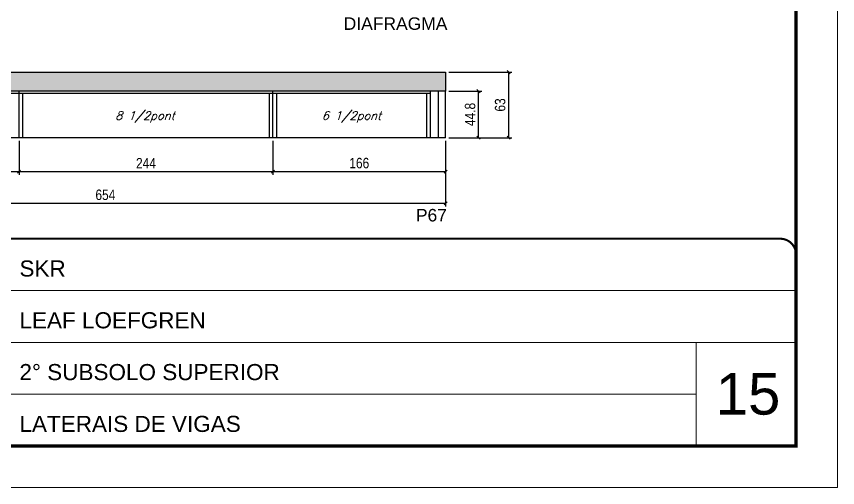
# Model space of a CAD drawing. Extents: x 3309 to 9590, y -2522 to 15424.
# Drawn here: x 7189 to 7978, y 10112 to 10565 of the extents above; entities that cross this region are included whole.
import ezdxf

# ---------------------------------------------------------------- set-up
doc = ezdxf.new("R2010")
doc.units = 0
doc.linetypes.add('CONTINUO', pattern=[0])
doc.linetypes.add('DASHED', pattern=[0.75, 0.5, -0.25])
for name, color, linetype in [('5', 5, 'Continuous'), ('COTA', 241, 'Continuous'), ('Painéis', 200, 'Continuous'), ('SARR_2.2x7', 40, 'Continuous'), ('SARR_3.5x7', 81, 'Continuous'), ('texto', 7, 'Continuous')]:
    doc.layers.add(name, color=color, linetype=linetype)
for name, color, linetype, lineweight in [('CARIMBO', 255, 'Continuous', 9), ('Folhas', 255, 'Continuous', 9), ('SARRAFO DE PRESSAO', 251, 'DASHED', 9)]:
    doc.layers.add(name, color=color, linetype=linetype, lineweight=lineweight)
doc.styles.add('ARIAL', font='arial.ttf')
doc.styles.add('COTA TECNICA', font='techl___.ttf', dxfattribs={"height": 10})
doc.styles.add('Romans', font='romans.shx')
doc.styles.get("Standard").update_dxf_attribs({"font": 'arial.ttf'})
doc.dimstyles.new('PAINEL', dxfattribs={"dimtxt": 10, "dimasz": 3, "dimexe": 3, "dimexo": 3, "dimgap": 3, "dimtad": 1, "dimdec": 1, "dimzin": 12, "dimdsep": 46, "dimtxsty": 'COTA TECNICA', "dimblk1": 'OBLIQUE', "dimblk2": 'OBLIQUE', "dimsah": 1, "dimcen": 0.9, "dimclrd": 4, "dimclre": 4, "dimclrt": 240, "dimadec": 1, "dimazin": 3, "dimtfac": 1, "dimtdec": 1, "dimtmove": 0, "dimatfit": 3, "dimfxl": 1, "dimtolj": 1, "dimtzin": 12, "dimarcsym": 0})

# ---------------------------------------------------------------- blocks, each defined once
blk = doc.blocks.new('9999999999')
at = {"color": 30, "linetype": 'CONTINUO'}
for p, q in [((98564.56, 34379.64), (99583.98, 34379.64)), ((98564.56, 34329.83), (99487.98, 34329.83)), ((99583.98, 34329.83), (99487.98, 34329.83)), ((99487.98, 34329.83), (99487.98, 34230.21)), ((98564.56, 34280.02), (99487.98, 34280.02))]:
    blk.add_line(p, q, dxfattribs=at)
at = {"color": 30, "linetype": 'CONTINUO', "const_width": 2}
blk.add_lwpolyline([(99583.98, 34230.21), (99583.98, 34414.45, 0.414214), (99568.98, 34429.45), (98228.98, 34429.45, 0.414214), (98213.98, 34414.45), (98213.98, 34245.21, 0.414214), (98228.98, 34230.21), (99583.98, 34230.21)], format="xyb", dxfattribs=at)
at = {"layer": 'Folhas'}
blk.add_lwpolyline([(98138.98, 34190.21), (99623.98, 34190.21), (99623.98, 35240.21), (98138.98, 35240.21)], close=True, dxfattribs=at)
at = {"layer": 'Folhas', "color": 30, "const_width": 3}
blk.add_lwpolyline([(98213.98, 34230.21), (99583.98, 34230.21), (99583.98, 35200.21), (98213.98, 35200.21)], close=True, dxfattribs=at)
at = {"color": 7, "linetype": 'Continuous', "ltscale": 5, "style": 'ARIAL'}
for s, height, p in [('SKR', 15.483, (98837.68, 34393.13)), ('LEAF LOEFGREN', 15.4829, (98837.68, 34343.32)), ('2° SUBSOLO SUPERIOR', 15.4829, (98837.68, 34293.51)), ('LATERAIS DE VIGAS', 15.4829, (98837.68, 34243.7))]:
    blk.add_text(s, height=height, dxfattribs=at).set_placement(p)
blk = doc.blocks.new('_Oblique')
at = {"color": 0, "linetype": 'ByBlock', "lineweight": -2}
blk.add_line((-0.5, -0.5), (0.5, 0.5), dxfattribs=at)
blk = doc.blocks.new('*D1126')
at = {"layer": 'COTA', "color": 4, "lineweight": -2, "transparency": 16777216}
for p, q in [((7604.17, 10493.3), (7635.82, 10493.3)), ((7632.82, 10448.5), (7632.82, 10493.3)), ((7604.17, 10448.5), (7635.82, 10448.5))]:
    blk.add_line(p, q, dxfattribs=at)
at = {"layer": 'Defpoints', "color": 0, "transparency": 16777216}
for p in [(7601.17, 10493.3), (7632.82, 10493.3), (7601.17, 10448.5)]:
    blk.add_point(p, dxfattribs=at)
at = {"layer": 'COTA', "color": 4, "lineweight": -2, "transparency": 16777216, "xscale": 3, "yscale": 3, "zscale": 3}
for p, rotation in [((7632.82, 10493.3), 90), ((7632.82, 10448.5), 270)]:
    blk.add_blockref('_Oblique', p, dxfattribs=dict(at, rotation=rotation))
at = {"layer": 'COTA', "color": 240, "transparency": 16777216, "insert": (7624.73, 10470.9), "char_height": 10, "attachment_point": 5, "rotation": 90, "style": 'COTA TECNICA'}
blk.add_mtext('\\A1;44.8', dxfattribs=at)
blk = doc.blocks.new('*D1127')
at = {"layer": 'COTA', "color": 4, "lineweight": -2, "transparency": 16777216}
for p, q in [((6947.17, 10445.5), (6947.17, 10382.47)), ((7601.17, 10445.5), (7601.17, 10382.47)), ((6947.17, 10385.47), (7601.17, 10385.47))]:
    blk.add_line(p, q, dxfattribs=at)
at = {"layer": 'Defpoints', "color": 0, "transparency": 16777216}
for p in [(6947.17, 10448.5), (7601.17, 10448.5), (7601.17, 10385.47)]:
    blk.add_point(p, dxfattribs=at)
at = {"layer": 'COTA', "color": 4, "lineweight": -2, "transparency": 16777216, "xscale": 3, "yscale": 3, "zscale": 3, "rotation": 180}
blk.add_blockref('_Oblique', (6947.17, 10385.47), dxfattribs=at)
at = {"layer": 'COTA', "color": 4, "lineweight": -2, "transparency": 16777216, "xscale": 3, "yscale": 3, "zscale": 3}
blk.add_blockref('_Oblique', (7601.17, 10385.47), dxfattribs=at)
at = {"layer": 'COTA', "color": 240, "transparency": 16777216, "insert": (7274.17, 10393.58), "char_height": 10, "attachment_point": 5, "style": 'COTA TECNICA'}
blk.add_mtext('\\A1;654', dxfattribs=at)
blk = doc.blocks.new('*D1128')
at = {"layer": 'COTA', "color": 4, "lineweight": -2, "transparency": 16777216}
for p, q in [((6947.17, 10445.5), (6947.17, 10412.95)), ((7191.17, 10445.5), (7191.17, 10412.95)), ((6947.17, 10415.95), (7191.17, 10415.95))]:
    blk.add_line(p, q, dxfattribs=at)
at = {"layer": 'Defpoints', "color": 0, "transparency": 16777216}
for p in [(6947.17, 10448.5), (7191.17, 10448.5), (7191.17, 10415.95)]:
    blk.add_point(p, dxfattribs=at)
at = {"layer": 'COTA', "color": 4, "lineweight": -2, "transparency": 16777216, "xscale": 3, "yscale": 3, "zscale": 3, "rotation": 180}
blk.add_blockref('_Oblique', (6947.17, 10415.95), dxfattribs=at)
at = {"layer": 'COTA', "color": 4, "lineweight": -2, "transparency": 16777216, "xscale": 3, "yscale": 3, "zscale": 3}
blk.add_blockref('_Oblique', (7191.17, 10415.95), dxfattribs=at)
at = {"layer": 'COTA', "color": 240, "transparency": 16777216, "insert": (7069.17, 10424.02), "char_height": 10, "attachment_point": 5, "style": 'COTA TECNICA'}
blk.add_mtext('\\A1;244', dxfattribs=at)
blk = doc.blocks.new('*D1129')
at = {"layer": 'COTA', "color": 4, "lineweight": -2, "transparency": 16777216}
for p, q in [((7191.17, 10445.5), (7191.17, 10412.95)), ((7435.17, 10445.5), (7435.17, 10412.95)), ((7191.17, 10415.95), (7435.17, 10415.95))]:
    blk.add_line(p, q, dxfattribs=at)
at = {"layer": 'Defpoints', "color": 0, "transparency": 16777216}
for p in [(7191.17, 10448.5), (7435.17, 10448.5), (7435.17, 10415.95)]:
    blk.add_point(p, dxfattribs=at)
at = {"layer": 'COTA', "color": 4, "lineweight": -2, "transparency": 16777216, "xscale": 3, "yscale": 3, "zscale": 3, "rotation": 180}
blk.add_blockref('_Oblique', (7191.17, 10415.95), dxfattribs=at)
at = {"layer": 'COTA', "color": 4, "lineweight": -2, "transparency": 16777216, "xscale": 3, "yscale": 3, "zscale": 3}
blk.add_blockref('_Oblique', (7435.17, 10415.95), dxfattribs=at)
at = {"layer": 'COTA', "color": 240, "transparency": 16777216, "insert": (7313.17, 10424.02), "char_height": 10, "attachment_point": 5, "style": 'COTA TECNICA'}
blk.add_mtext('\\A1;244', dxfattribs=at)
blk = doc.blocks.new('*D1130')
at = {"layer": 'COTA', "color": 4, "lineweight": -2, "transparency": 16777216}
for p, q in [((7435.17, 10445.5), (7435.17, 10412.95)), ((7601.17, 10445.5), (7601.17, 10412.95)), ((7435.17, 10415.95), (7601.17, 10415.95))]:
    blk.add_line(p, q, dxfattribs=at)
at = {"layer": 'Defpoints', "color": 0, "transparency": 16777216}
for p in [(7435.17, 10448.5), (7601.17, 10448.5), (7601.17, 10415.95)]:
    blk.add_point(p, dxfattribs=at)
at = {"layer": 'COTA', "color": 4, "lineweight": -2, "transparency": 16777216, "xscale": 3, "yscale": 3, "zscale": 3, "rotation": 180}
blk.add_blockref('_Oblique', (7435.17, 10415.95), dxfattribs=at)
at = {"layer": 'COTA', "color": 4, "lineweight": -2, "transparency": 16777216, "xscale": 3, "yscale": 3, "zscale": 3}
blk.add_blockref('_Oblique', (7601.17, 10415.95), dxfattribs=at)
at = {"layer": 'COTA', "color": 240, "transparency": 16777216, "insert": (7518.17, 10424.05), "char_height": 10, "attachment_point": 5, "style": 'COTA TECNICA'}
blk.add_mtext('\\A1;166', dxfattribs=at)
blk = doc.blocks.new('*D1131')
at = {"layer": 'COTA', "color": 4, "lineweight": -2, "transparency": 16777216}
for p, q in [((7604.17, 10511.5), (7664.81, 10511.5)), ((7661.81, 10448.5), (7661.81, 10511.5)), ((7604.17, 10448.5), (7664.81, 10448.5))]:
    blk.add_line(p, q, dxfattribs=at)
at = {"layer": 'Defpoints', "color": 0, "transparency": 16777216}
for p in [(7601.17, 10511.5), (7661.81, 10511.5), (7601.17, 10448.5)]:
    blk.add_point(p, dxfattribs=at)
at = {"layer": 'COTA', "color": 4, "lineweight": -2, "transparency": 16777216, "xscale": 3, "yscale": 3, "zscale": 3}
for p, rotation in [((7661.81, 10511.5), 90), ((7661.81, 10448.5), 270)]:
    blk.add_blockref('_Oblique', p, dxfattribs=dict(at, rotation=rotation))
at = {"layer": 'COTA', "color": 240, "transparency": 16777216, "insert": (7653.59, 10480), "char_height": 10, "attachment_point": 5, "rotation": 90, "style": 'COTA TECNICA'}
blk.add_mtext('\\A1;63', dxfattribs=at)

msp = doc.modelspace()

# ---------------------------------------------------------------- hatches: boundary and pattern name
at = {"layer": 'COTA'}
h = msp.add_hatch(dxfattribs=at)
h.set_pattern_fill('AR-CONC', color=256, scale=0.03)
h.set_pattern_definition([(50, (-252.404, -533.3907), (5.46554, -0.4781726), [0.5715, -6.2865]), (355, (-252.404, -533.3907), (-1.0573026, 5.7317054), [0.4572, -5.0292175]), (100.451445, (-251.949, -533.4305), (4.4082374, 5.2535326), [0.4857003, -5.3427073]), (46.1842, (-252.404, -531.8667), (8.1323712, -1.26127), [0.85725, -9.42975]), (96.63556, (-251.7265, -531.972), (7.122124, 7.4227837), [0.7285507, -8.014068]), (351.18415, (-252.404, -531.867), (7.122124, 7.4227837), [0.685799, -7.543792]), (21, (-251.642, -532.2477), (4.5484317, -3.067956), [0.5715, -6.2865]), (326, (-251.642, -532.2477), (1.8540609, 5.525639), [0.4572, -5.0292]), (71.451445, (-251.263, -532.5033), (6.4024926, 2.457683), [0.4857003, -5.3426981]), (37.5, (-252.4042, -533.3907), (0.0926581, 2.53665117), [0, -4.96824, 0, -5.1054, 0, -5.04825]), (7.5, (-252.4042, -533.3907), (2.0045899, 3.00541724), [0, -2.91084, 0, -4.85394, 0, -1.92405]), (327.5, (-254.1035, -533.3907), (4.06771786, -0.17186232), [0, -1.905, 0, -5.9436, 0, -7.8867]), (317.5, (-254.8655, -533.3907), (4.4438754, 0.7627947), [0, -2.4765, 0, -3.94716, 0, -5.6007])])
h.paths.add_polyline_path([(7601.17, 10511.5), (6947.17, 10511.5), (6947.17, 10493.3), (7601.17, 10493.3)])

# ---------------------------------------------------------------- linework, layer by layer
for p, q in [((6947.17, 10511.5), (7601.17, 10511.5)), ((7601.17, 10511.5), (7601.17, 10493.3))]:
    msp.add_line(p, q, dxfattribs=at)
at = {"layer": 'Painéis', "linetype": 'ByBlock'}
for p, q in [((7601.17, 10493.3), (6947.17, 10493.3)), ((7191.17, 10448.5), (7191.17, 10493.3)), ((7435.17, 10448.5), (7435.17, 10493.3)), ((7601.17, 10448.5), (7601.17, 10493.3)), ((7601.17, 10448.5), (6947.17, 10448.5))]:
    msp.add_line(p, q, dxfattribs=at)
at = {"layer": 'SARR_2.2x7', "linetype": 'Continuous'}
for p, q in [((7191.17, 10491.1), (6962.17, 10491.1)), ((7435.17, 10491.1), (7191.17, 10491.1)), ((7586.17, 10491.1), (7435.17, 10491.1)), ((7594.17, 10448.5), (7594.17, 10493.3))]:
    msp.add_line(p, q, dxfattribs=at)
at = {"layer": 'SARR_3.5x7'}
for p, q in [((7194.67, 10491.1), (7194.67, 10448.5)), ((7431.67, 10491.1), (7431.67, 10448.5)), ((7438.67, 10491.1), (7438.67, 10448.5)), ((7582.67, 10491.1), (7582.67, 10448.5)), ((7586.17, 10493.3), (7586.17, 10448.5))]:
    msp.add_line(p, q, dxfattribs=at)

# ---------------------------------------------------------------- block references
at = {"layer": 'SARRAFO DE PRESSAO', "color": 6, "linetype": 'ByBlock'}
msp.add_blockref('9999999999', (-91646.11, -24078.07), dxfattribs=at)

# ---------------------------------------------------------------- texts
at = {"layer": '5', "linetype": 'Continuous'}
for s, p in [('DIAFRAGMA', (7503.23, 10552.22)), ('P67', (7572.61, 10368.03))]:
    msp.add_text(s, height=12, rotation=359.99996, dxfattribs=at).set_placement(p)
at = {"layer": 'CARIMBO', "style": 'ARIAL'}
msp.add_text('15', height=40, dxfattribs=at).set_placement((7860.73, 10182.28))
at = {"layer": 'texto', "color": 2, "char_height": 8, "attachment_point": 5, "style": 'Romans'}
for s, insert in [('{\\Q19;\\C256;8 1/2pont}', (7312.17, 10468.5)), ('{\\Q19;\\C256;6 1/2pont}', (7510.67, 10468.5))]:
    msp.add_mtext(s, dxfattribs=dict(at, insert=insert))

# ---------------------------------------------------------------- dimensions: what is measured, and where the dimension line sits
at = {"layer": 'COTA'}
for base, p2, picture, middle in [((7661.81, 10511.5), (7601.17, 10511.5), '*D1131', (7653.59, 10480)), ((7632.82, 10493.3), (7601.17, 10493.3), '*D1126', (7624.73, 10470.9))]:
    dim = msp.add_linear_dim(base=base, p1=(7601.17, 10448.5), p2=p2, angle=90, dimstyle='PAINEL', dxfattribs=at)
    dim.commit()
    dim.dimension.update_dxf_attribs({"geometry": picture, "text_midpoint": middle})
for base, p2, picture, middle in [((7601.17, 10385.47), (7601.17, 10448.5), '*D1127', (7274.17, 10393.58)), ((7191.17, 10415.95), (7191.17, 10448.5), '*D1128', (7069.17, 10424.02))]:
    dim = msp.add_linear_dim(base=base, p1=(6947.17, 10448.5), p2=p2, dimstyle='PAINEL', dxfattribs=at)
    dim.commit()
    dim.dimension.update_dxf_attribs({"geometry": picture, "text_midpoint": middle})
for base, p1, p2, picture, middle in [((7435.17, 10415.95), (7191.17, 10448.5), (7435.17, 10448.5), '*D1129', (7313.17, 10424.02)), ((7601.17, 10415.95), (7435.17, 10448.5), (7601.17, 10448.5), '*D1130', (7518.17, 10424.05))]:
    dim = msp.add_linear_dim(base=base, p1=p1, p2=p2, dimstyle='PAINEL', override={"dimtmove": 1}, dxfattribs=at)
    dim.commit()
    dim.dimension.update_dxf_attribs({"geometry": picture, "text_midpoint": middle})

doc.saveas('drawing.dxf')
